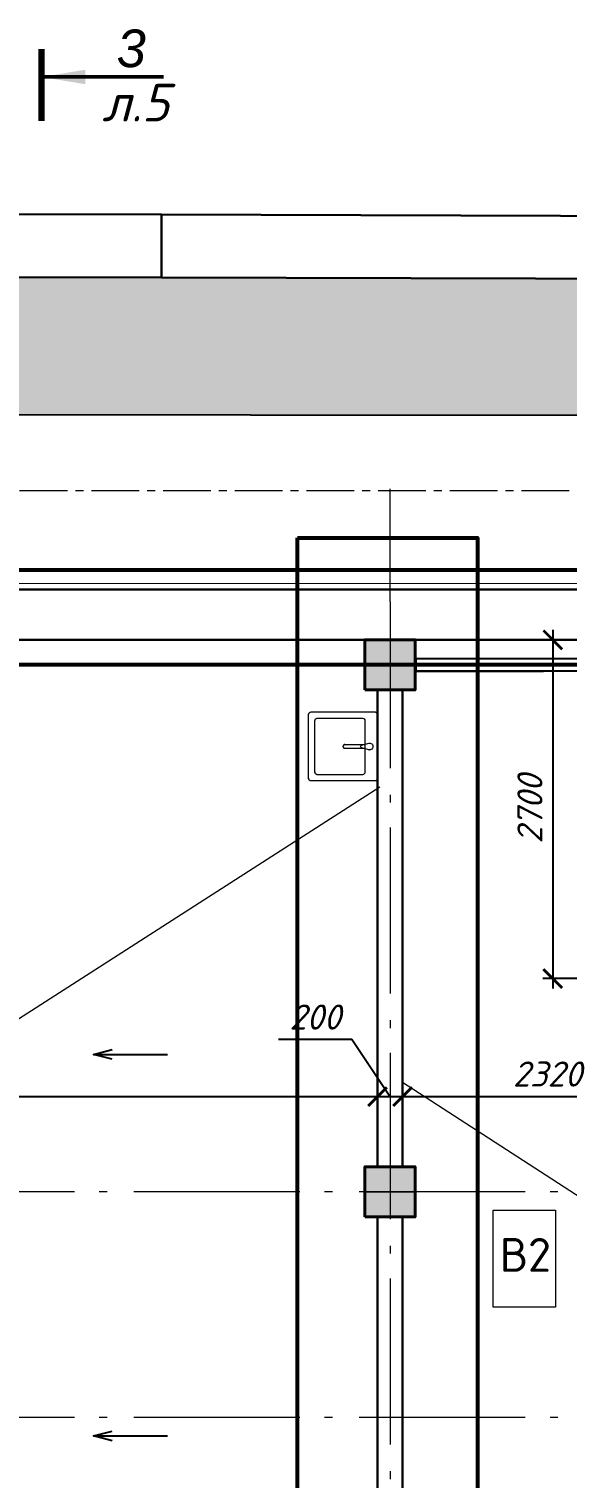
# Model space of a CAD drawing. Header units: millimetres. Extents: x -6419137 to 687965, y -598396 to 179722.
# Drawn here: x 226613 to 230904, y 55580 to 67129 of the extents above; entities that cross this region are included whole.
import ezdxf
from ezdxf.enums import TextEntityAlignment as Align

# ---------------------------------------------------------------- set-up
doc = ezdxf.new("R2010")
doc.units = ezdxf.units.MM
doc.header["$MEASUREMENT"] = 0
for name, pattern in [('Double Dashed', [1797.222233, 1325, -211.666656, 63.333344, -197.222233]), ('Foul Sewer 20 06 07$0$Foul Sewer 20 06 07$0$Foul Sewer 20 06 07', [28.575, 19.05, -3.175, 3.175, -3.175]), ('штриховаяX2', [38.1, 25.4, -12.7])]:
    doc.linetypes.add(name, pattern=pattern)
for name, color, linetype in [('колонны', 7, 'Continuous'), ('оси', 7, 'Continuous'), ('размеры', 7, 'Continuous'), ('стены внутр', 7, 'Continuous'), ('стены наруж', 7, 'Continuous'), ('чертеж', 7, 'Continuous')]:
    doc.layers.add(name, color=color, linetype=linetype)
for name, color, linetype, lineweight in [('колонны_Ном._пера__94', 252, 'Continuous', 5), ('колонны_Ном._пера__99', 7, 'Continuous', 40), ('оборудование_Ном._пера__95', 251, 'Continuous', 5), ('оси_Ном._пера__96', 7, 'Continuous', 5), ('разрезы_Ном._пера__100', 7, 'Continuous', 50), ('разрезы_Ном._пера__97', 7, 'Continuous', 20), ('текст_Ном._пера__96', 7, 'Continuous', 5), ('текст_Ном._пера__99', 7, 'Continuous', 40), ('чертеж_Ном._пера__91', 250, 'Continuous', 5), ('чертеж_Ном._пера__98', 7, 'Continuous', 35), ('штриховка_Ном._пера__93', 253, 'Continuous', 5)]:
    doc.layers.add(name, color=color, linetype=linetype, lineweight=lineweight)
doc.styles.get("Standard").update_dxf_attribs({"font": 'isocpeui.ttf'})
doc.styles.add('СГЕНЕРИР_СТИЛЬ_2', font='gost_2_304-81_type.ttf')
doc.styles.add('СГЕНЕРИР_СТИЛЬ_7', font='ariali.ttf')
doc.dimstyles.get("Standard").update_dxf_attribs({"dimtxt": 150, "dimasz": 100, "dimexe": 100, "dimexo": 100, "dimgap": 80, "dimtad": 1, "dimtoh": 1, "dimdec": 0, "dimzin": 0, "dimdsep": 46, "dimtxsty": 'Standard', "dimblk": 'ARCHTICK', "dimblk2": 'ARCHTICK', "dimcen": 0.09, "dimdle": 100, "dimadec": 0, "dimazin": 0, "dimtfac": 1, "dimtdec": 0, "dimtofl": 0, "dimtmove": 0, "dimatfit": 3, "dimfxl": 1, "dimtolj": 1, "dimtzin": 0, "dimarcsym": 0})
doc.dimstyles.new('STEP', dxfattribs={"dimtxt": 200, "dimasz": 150, "dimexe": 80, "dimexo": 80, "dimgap": 80, "dimtad": 1, "dimdec": 0, "dimzin": 0, "dimdsep": 46, "dimtxsty": 'Standard', "dimblk": 'ARCHTICK', "dimcen": 150, "dimdle": 80, "dimadec": 0, "dimazin": 0, "dimtfac": 1, "dimtdec": 0, "dimtofl": 0, "dimtmove": 1, "dimatfit": 3, "dimfxl": 1, "dimtolj": 1, "dimtzin": 0, "dimarcsym": 0})

# ---------------------------------------------------------------- blocks, each defined once
blk = doc.blocks.new('A$C07077E92')
at = {"layer": 'стены наруж', "true_color": 0xcbc8bd}
h = blk.add_hatch(dxfattribs=at)
h.set_pattern_fill('ZIGZAG', color=9)
h.set_pattern_definition([(0, (0, 0), (0.125, 0.125), [0.125, -0.125]), (90, (0.125, 0), (-0.125, 0.125), [0.125, -0.125])])
h.paths.add_polyline_path([(-23.457, 2.776), (-23.482, 2.775), (-30.001, 2.726), (-36.011, 2.572), (-39.955, 2.485), (-43.988, 1.919), (-48.044, 1.447), (-50.073, 1.178), (-50.073, 1.176), (-52.022, 0.921), (-53.209, -0.316), (-53.153, -4.37), (-53.09, -6.365), (-53.09, -6.54), (-53.091, -8.531), (-52.555, -8.532), (-52.569, -10.669), (-52.639, -12.582), (-51.813, -12.436), (-51.807, -0.441), (-39.923, 1.215), (-23.264, 1.483)])
h.paths.add_polyline_path([(12.511, 5.055), (-0.257, 5.083), (-12.334, 5.231), (-14.269, 5.26), (-14.402, 5.293), (-20.123, 3.451), (-22.4, 2.782), (-23.457, 2.776), (-23.264, 1.483), (-21.925, 1.505), (-14.313, 3.968), (12.453, 3.955)])
h.paths.add_polyline_path([(33.912, 4.426), (31.681, 5.017), (27.716, 4.968), (27.716, 4.968), (17.703, 5.04), (13.728, 5.052), (12.511, 5.055), (12.453, 3.955), (31.687, 3.946), (37.482, 2.39), (41.867, -1.706), (43.932, -13.532), (44.334, -13.538), (43.373, -7.588), (42.731, -3.607), (42.435, -1.491), (42.199, -1.093), (37.887, 2.943), (37.741, 3.021), (33.856, 4.105)])
at = {"layer": 'стены наруж', "lineweight": 30}
for points in [[(-0.257, 5.083), (13.728, 5.052), (13.728, 5.552), (-0.257, 5.583)], [(13.728, 5.052), (17.703, 5.04), (17.704, 5.54), (13.728, 5.552)]]:
    blk.add_lwpolyline(points, dxfattribs=at)
at = {"layer": 'стены наруж', "color": 253, "true_color": 0xa3a3a3}
blk.add_lwpolyline([(43.932, -13.532), (41.867, -1.706), (37.482, 2.39), (31.687, 3.946), (-14.313, 3.968), (-21.925, 1.505), (-39.923, 1.215), (-51.807, -0.441), (-51.813, -12.436)], dxfattribs=at)
blk = doc.blocks.new('Колонна_15_1', base_point=(22379, 71856))
at = {"layer": 'колонны_Ном._пера__94', "linetype": 'Continuous'}
blk.add_hatch(color=256, dxfattribs=at).paths.add_polyline_path([(22179, 71647), (22579, 71647), (22579, 72047), (22179, 72047)])
at = {"layer": 'колонны_Ном._пера__94', "color": 253, "lineweight": 5, "true_color": 0xa3a3a3}
for points in [[(22379, 72047), (22379, 71647)], [(22179, 71847), (22579, 71847)]]:
    blk.add_lwpolyline(points, dxfattribs=at)
at = {"layer": 'колонны_Ном._пера__99', "linetype": 'Continuous', "flags": 128}
blk.add_lwpolyline([(22179, 71647), (22579, 71647), (22579, 72047), (22179, 72047)], close=True, dxfattribs=at)
blk = doc.blocks.new('Стандартный маркер сетки_16')
at = {"layer": 'оси_Ном._пера__96', "linetype": 'Double Dashed'}
blk.add_line((900, 0), (41068, 0), dxfattribs=at)
at = {"layer": 'оси_Ном._пера__96', "style": 'СГЕНЕРИР_СТИЛЬ_2'}
blk.add_attdef('AC_MarkerText_1', text='', height=350, rotation=180, dxfattribs=at).set_placement((-261, 270), align=Align.BOTTOM_LEFT)
blk = doc.blocks.new('Стандартный маркер сетки_18')
at = {"layer": 'оси_Ном._пера__96', "linetype": 'Double Dashed'}
blk.add_line((900, 0), (76535, 0), dxfattribs=at)
at = {"layer": 'оси_Ном._пера__96', "style": 'СГЕНЕРИР_СТИЛЬ_2'}
for tag, p in [('AC_MarkerText_1_1', (-244, 270)), ('AC_MarkerText_1_2', (77991, 270))]:
    blk.add_attdef(tag, text='', height=350, rotation=180, dxfattribs=at).set_placement(p, align=Align.BOTTOM_LEFT)
blk = doc.blocks.new('Мойка обычная 16_2')
at = {"layer": 'оборудование_Ном._пера__95', "linetype": 'Continuous'}
for p, q in [((0, 530), (0, 20)), ((530, 550), (20, 550)), ((249, 482), (265, 423)), ((285, 423), (301, 482)), ((550, 20), (550, 530)), ((50, 430), (50, 70)), ((480, 450), (70, 450)), ((259, 445), (259, 287)), ((265, 423), (259, 445)), ((291, 446), (285, 423)), ((291, 287), (291, 446)), ((500, 70), (500, 430)), ((20, 0), (530, 0)), ((70, 50), (480, 50))]:
    blk.add_line(p, q, dxfattribs=at)
for centre, radius, start, end in [((20, 530), 20, 90, 180), ((275, 487), 26.4, 349.9738, 190.0262), ((530, 530), 20, 0, 90), ((70, 430), 20, 90, 180), ((275, 425), 10, 190.3544, 349.6456), ((275, 425), 10, 190.3544, 349.6456), ((480, 430), 20, 0, 90), ((266, 287), 7.1, 181.1876, 218.9257), ((275, 298), 21.1, 226.9876, 313.0124), ((284, 287), 6.96, 320.6242, 359.1921), ((20, 20), 20, 180, 270), ((70, 70), 20, 180, 270), ((480, 70), 20, 270, 0), ((530, 20), 20, 270, 0)]:
    blk.add_arc(centre, radius, start, end, dxfattribs=at)
for p in [(249, 482), (265, 423), (285, 423), (261, 283), (289, 283), (291, 287), (20, 0), (70, 50)]:
    blk.add_point(p, dxfattribs=at)
blk = doc.blocks.new('_ArchTick')
at = {"color": 0, "linetype": 'ByBlock', "const_width": 0.15}
blk.add_lwpolyline([(-0.5, -0.5), (0.5, 0.5)], dxfattribs=at)
blk = doc.blocks.new('*D257')
at = {"layer": 'Defpoints', "color": 0, "transparency": 16777216}
for p in [(229392, 58824), (229592, 58744), (229592, 58620)]:
    blk.add_point(p, dxfattribs=at)
at = {"layer": 'размеры', "color": 0, "lineweight": -2, "transparency": 16777216}
for p, q in [((229187, 59074), (228603, 59074)), ((229492, 58620), (229187, 59074)), ((229392, 58744), (229392, 58540)), ((229312, 58620), (229672, 58620)), ((229592, 58664), (229592, 58540))]:
    blk.add_line(p, q, dxfattribs=at)
at = {"layer": 'размеры', "color": 0, "lineweight": -2, "transparency": 16777216, "xscale": 150, "yscale": 150, "zscale": 150, "rotation": 180}
blk.add_blockref('_ArchTick', (229392, 58620), dxfattribs=at)
at = {"layer": 'размеры', "color": 0, "lineweight": -2, "transparency": 16777216, "xscale": 150, "yscale": 150, "zscale": 150}
blk.add_blockref('_ArchTick', (229592, 58620), dxfattribs=at)
at = {"layer": 'размеры', "color": 0, "transparency": 16777216, "insert": (228895, 59254), "char_height": 200, "attachment_point": 5}
blk.add_mtext('\\A1;200', dxfattribs=at)
blk = doc.blocks.new('*D258')
at = {"layer": 'Defpoints', "color": 0, "transparency": 16777216}
for p in [(217592, 59117), (229392, 59091), (229392, 58620)]:
    blk.add_point(p, dxfattribs=at)
at = {"layer": 'размеры', "color": 0, "lineweight": -2, "transparency": 16777216}
for p, q in [((217592, 59037), (217592, 58540)), ((229392, 59011), (229392, 58540)), ((217512, 58620), (229472, 58620))]:
    blk.add_line(p, q, dxfattribs=at)
at = {"layer": 'размеры', "color": 0, "lineweight": -2, "transparency": 16777216, "xscale": 150, "yscale": 150, "zscale": 150, "rotation": 180}
blk.add_blockref('_ArchTick', (217592, 58620), dxfattribs=at)
at = {"layer": 'размеры', "color": 0, "lineweight": -2, "transparency": 16777216, "xscale": 150, "yscale": 150, "zscale": 150}
blk.add_blockref('_ArchTick', (229392, 58620), dxfattribs=at)
at = {"layer": 'размеры', "color": 0, "transparency": 16777216, "insert": (223492, 58800), "char_height": 200, "attachment_point": 5}
blk.add_mtext('\\A1;11800', dxfattribs=at)
blk = doc.blocks.new('*D263')
at = {"layer": 'Defpoints', "color": 0, "transparency": 16777216}
for p in [(231022, 62261), (230790, 59561), (232112, 59561)]:
    blk.add_point(p, dxfattribs=at)
at = {"layer": 'размеры', "color": 0, "lineweight": -2, "transparency": 16777216}
for p, q in [((230942, 62261), (230710, 62261)), ((230790, 62341), (230790, 59481)), ((232032, 59561), (230710, 59561))]:
    blk.add_line(p, q, dxfattribs=at)
at = {"layer": 'размеры', "color": 0, "lineweight": -2, "transparency": 16777216, "xscale": 150, "yscale": 150, "zscale": 150}
for p, rotation in [((230790, 62261), 90), ((230790, 59561), 270)]:
    blk.add_blockref('_ArchTick', p, dxfattribs=dict(at, rotation=rotation))
at = {"layer": 'размеры', "color": 0, "transparency": 16777216, "insert": (230608, 60911), "char_height": 200, "attachment_point": 5, "rotation": 90}
blk.add_mtext('\\A1;2700', dxfattribs=at)
blk = doc.blocks.new('Стандартный маркер сетки_15')
at = {"layer": 'оси_Ном._пера__96', "linetype": 'Double Dashed'}
blk.add_line((900, 0), (76535, 0), dxfattribs=at)
at = {"layer": 'оси_Ном._пера__96', "style": 'СГЕНЕРИР_СТИЛЬ_2'}
for tag, p in [('AC_MarkerText_1_1', (-261, 270)), ('AC_MarkerText_1_2', (77974, 270))]:
    blk.add_attdef(tag, text='', height=350, rotation=180, dxfattribs=at).set_placement(p, align=Align.BOTTOM_LEFT)
blk = doc.blocks.new('*D280')
at = {"layer": 'Defpoints', "color": 0, "transparency": 16777216}
for p in [(231912, 58947), (229592, 58824), (231912, 58620)]:
    blk.add_point(p, dxfattribs=at)
at = {"layer": 'размеры', "color": 0, "lineweight": -2, "transparency": 16777216}
for p, q in [((231912, 58867), (231912, 58540)), ((229592, 58744), (229592, 58540)), ((229512, 58620), (231992, 58620))]:
    blk.add_line(p, q, dxfattribs=at)
at = {"layer": 'размеры', "color": 0, "lineweight": -2, "transparency": 16777216, "xscale": 150, "yscale": 150, "zscale": 150, "rotation": 180}
blk.add_blockref('_ArchTick', (229592, 58620), dxfattribs=at)
at = {"layer": 'размеры', "color": 0, "lineweight": -2, "transparency": 16777216, "xscale": 150, "yscale": 150, "zscale": 150}
blk.add_blockref('_ArchTick', (231912, 58620), dxfattribs=at)
at = {"layer": 'размеры', "color": 0, "transparency": 16777216, "insert": (230747, 58800), "char_height": 200, "attachment_point": 5}
blk.add_mtext('\\A1;2320', dxfattribs=at)
blk = doc.blocks.new('Связ001')
at = {"layer": 'чертеж', "color": 83, "linetype": 'Continuous', "true_color": 0x7dc93b}
blk.add_line((150, 0), (1209, 0), dxfattribs=at)
blk.add_lwpolyline([(150, 100), (5983, 100), (5983, 0), (150, 0), (150, 100)], dxfattribs=at)
blk = doc.blocks.new('Стандартный маркер сетки_17')
at = {"layer": 'оси_Ном._пера__96', "linetype": 'Double Dashed'}
for q in [(0, 0), (20403, 0)]:
    blk.add_line((900, 0), q, dxfattribs=at)
at = {"layer": 'оси_Ном._пера__96', "style": 'СГЕНЕРИР_СТИЛЬ_2'}
blk.add_attdef('AC_MarkerText_1', text='', height=350, rotation=90, dxfattribs=at).set_placement((21973, -122), align=Align.BOTTOM_LEFT)
blk = doc.blocks.new('A$C28FD1EF7')
at = {"layer": 'разрезы_Ном._пера__100', "linetype": 'Continuous', "const_width": 50}
blk.add_lwpolyline([(4165, 9026), (4165, 8453)], dxfattribs=at)
at = {"layer": 'разрезы_Ном._пера__97', "insert": (4998, 9030), "char_height": 300, "attachment_point": 6, "style": 'СГЕНЕРИР_СТИЛЬ_7'}
blk.add_mtext('3', dxfattribs=at)
at = {"layer": 'разрезы_Ном._пера__100', "linetype": 'Continuous', "lineweight": 9}
blk.add_leader([(4165, 8804), (5138, 8804)], dimstyle='Standard', override={"dimasz": 350, "dimgap": 80, "dimtad": 0}, dxfattribs=at)

msp = doc.modelspace()

# ---------------------------------------------------------------- linework, layer by layer
at = {"layer": 'Defpoints', "color": 200, "linetype": 'Foul Sewer 20 06 07$0$Foul Sewer 20 06 07$0$Foul Sewer 20 06 07', "lineweight": 9, "ltscale": 20}
msp.add_lwpolyline([(176091.5, 60745), (192118.8, 61003.6), (199678.8, 63464.3), (245256, 63442.7)], dxfattribs=at)
at = {"layer": 'Defpoints', "color": 8, "linetype": 'штриховаяX2', "lineweight": 5, "ltscale": 5, "true_color": 0x737373, "const_width": 0.5}
msp.add_lwpolyline([(229692.6, 53861.5), (229292.3, 53861.5), (229292.1, 61867.1), (229692.4, 61867.1)], close=True, dxfattribs=at)
at = {"layer": 'стены внутр', "color": 14, "lineweight": 30}
for points in [[(229392.3, 61861.5), (229592.3, 61861.5), (229592.3, 58061.5), (229392.3, 58061.5)], [(229392.3, 53861.5), (229592.3, 53861.5), (229592.3, 57661.5), (229392.3, 57661.5)]]:
    msp.add_lwpolyline(points, close=True, dxfattribs=at)
at = {"layer": 'стены наруж', "lineweight": 30}
msp.add_lwpolyline([(211342.3, 62261.5), (245192.3, 62261.5), (245192.3, 61561.5), (245592.3, 61561.5), (245592.3, 62661.5), (207692.3, 62661.1), (207692.3, 62261.5), (211342.3, 62261.5)], dxfattribs=at)
at = {"layer": 'текст_Ном._пера__96', "linetype": 'Continuous', "flags": 128}
msp.add_lwpolyline([(230811.5, 57713.5), (230811.5, 56941.6), (230314, 56941.6), (230314, 57713.5)], close=True, dxfattribs=at)
at = {"layer": 'чертеж', "color": 5, "lineweight": 0}
msp.add_lwpolyline([(207692.3, 59746.3), (207692.3, 62710.4), (245642.3, 62711.7), (245642.3, 46791.5), (238334.1, 46791.5), (238333.9, 52861.5), (207692.3, 52861.5), (207692.3, 59746.3)], dxfattribs=at)
at = {"layer": 'чертеж_Ном._пера__91', "color": 1, "lineweight": 53}
for points in [[(228755.9, 63072.3), (230190.2, 63072.3), (230190.2, 52331.5), (228755.9, 52331.5)], [(207718.8, 62817.7), (245110, 62817.7), (245110, 62061.5), (207718.8, 62061.5)]]:
    msp.add_lwpolyline(points, close=True, dxfattribs=at)
at = {"layer": 'штриховка_Ном._пера__93', "lineweight": 5}
for points in [[(226492.3, 59214.9), (229412.3, 61089)], [(232485.6, 56858.9), (229592.3, 58733)]]:
    msp.add_lwpolyline(points, dxfattribs=at)

# ---------------------------------------------------------------- block references
at = {"linetype": 'Continuous', "xscale": 1000, "yscale": 1000, "zscale": 1000}
msp.add_blockref('A$C07077E92', (213943.3, 60097.1), dxfattribs=at)
at = {"layer": 'колонны'}
for p in [(229492.3, 62070.4), (229492.3, 57870.4)]:
    msp.add_blockref('Колонна_15_1', p, dxfattribs=at)
at = {"layer": 'оборудование_Ном._пера__95', "linetype": 'Continuous', "xscale": -1, "zscale": 1000, "rotation": 270}
msp.add_blockref('Мойка обычная 16_2', (228842.8, 61135.5), dxfattribs=at)
at = {"layer": 'оси', "color": 251, "lineweight": 5, "zscale": 1000}
for name, p, rotation in [('Стандартный маркер сетки_17', (229492.3, 63462.9), 270), ('Стандартный маркер сетки_18', (249443.3, 62061.5), 180)]:
    msp.add_blockref(name, p, dxfattribs=dict(at, rotation=rotation))
at = {"layer": 'оси', "color": 251, "linetype": 'Continuous', "lineweight": 5, "zscale": 1000, "rotation": 180}
msp.add_blockref('Стандартный маркер сетки_16', (249443.3, 57861.5), dxfattribs=at)
at = {"layer": 'оси', "color": 251, "lineweight": 13, "zscale": 1000, "rotation": 180}
msp.add_blockref('Стандартный маркер сетки_15', (249443.3, 56061.5), dxfattribs=at)
at = {"layer": 'разрезы_Ном._пера__100'}
msp.add_blockref('A$C28FD1EF7', (222547.5, 57942.4), dxfattribs=at)
at = {"layer": 'чертеж_Ном._пера__98', "linetype": 'Continuous', "xscale": 0.9584354169361498, "zscale": 1000}
msp.add_blockref('Связ001', (229558, 62011.5), dxfattribs=at)

# ---------------------------------------------------------------- texts
at = {"layer": 'текст_Ном._пера__96', "linetype": 'Continuous', "insert": (227464, 66542.3), "char_height": 300, "attachment_point": 5}
msp.add_mtext('л.5', dxfattribs=at)
at = {"layer": 'текст_Ном._пера__99', "linetype": 'Continuous', "insert": (230571.2, 57358.4), "char_height": 270, "attachment_point": 5}
msp.add_mtext('{\\fISOCPEUR|b0|i0|c204|p34;В2}', dxfattribs=at)

# ---------------------------------------------------------------- dimensions: what is measured, and where the dimension line sits
at = {"layer": 'размеры'}
dim = msp.add_linear_dim(base=(230789.5, 59561.5), p1=(231021.9, 62261.5), p2=(232112.3, 59561.5), angle=90, dimstyle='STEP', dxfattribs=at)
dim.commit()
dim.dimension.update_dxf_attribs({"geometry": '*D263', "text_midpoint": (230608.3, 60911.5)})
for base, p1, p2, picture, middle in [((229592.3, 58619.6), (229392.3, 58824), (229592.3, 58744), '*D257', (229107.4, 59074)), ((229392.3, 58619.6), (217592.3, 59117.3), (229392.3, 59091.2), '*D258', (223492.3, 58619.6)), ((231912.3, 58619.6), (229592.3, 58824), (231912.3, 58947.1), '*D280', (230746.9, 58619.6))]:
    dim = msp.add_linear_dim(base=base, p1=p1, p2=p2, dimstyle='STEP', dxfattribs=at)
    dim.commit()
    dim.dimension.update_dxf_attribs({"geometry": picture, "text_midpoint": middle, "dimtype": 160})

# ---------------------------------------------------------------- leaders
at = {"layer": 'штриховка_Ном._пера__93'}
for points in [[(227128.2, 58956.1), (227718, 58956.1)], [(227128.2, 55915.8), (227718, 55915.8)]]:
    msp.add_leader(points, dimstyle='STEP', override={"dimgap": 80, "dimtad": 0, "dimldrblk": 'Open30'}, dxfattribs=at)

doc.saveas('drawing.dxf')
